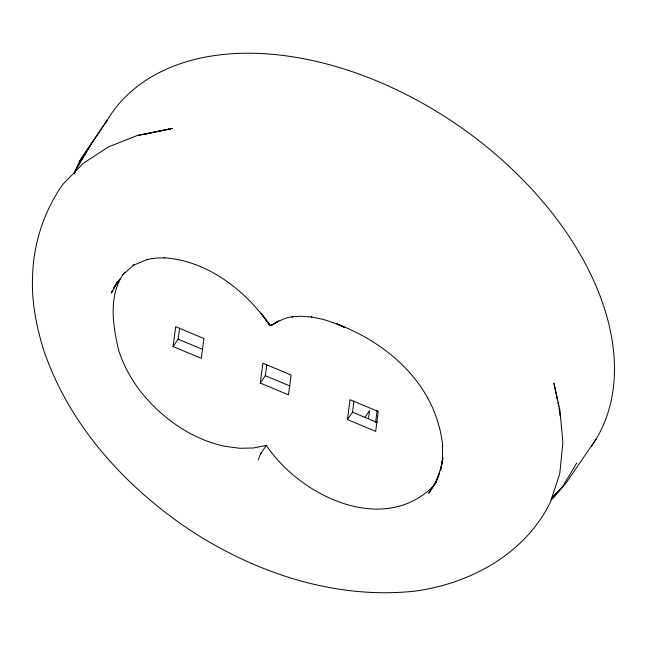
<?xml version="1.0" encoding="UTF-8"?>
<svg xmlns="http://www.w3.org/2000/svg" width="646" height="646" viewBox="0 0 646 646"><rect width="100%" height="100%" fill="white"/><g stroke="black" fill="none" stroke-linecap="round" stroke-linejoin="round"><path stroke-width="0.97" d="M173.047 346.539L175.68 326.69L203.926 338.52L201.294 358.36L173.047 346.539L178.135 339.166L179.58 328.257M260.249 383.046L262.882 363.205L291.104 375.019L288.471 394.868L260.249 383.046L265.336 375.681L266.782 364.764M347.427 419.545L350.051 399.704L378.298 411.526L375.665 431.375L347.427 419.545L352.514 412.18L353.96 401.271M368.535 418.584L369.585 410.646L365.014 417.268M375.552 422.524L377.127 410.614M442.768 458.951L440.629 470.03M440.637 469.941L442.922 458.054M258.158 459.871L260.621 453.75L266.33 445.377C299.704 495.401 381.818 535.768 432.4 487.141A147.49 94.736 34.6 0 0 436.599 481.892M74.952 172.07L75.558 170.181L89.899 146.117L75.558 170.181L74.33 173.774M124.702 272.136C107.874 294.592 112.662 325.35 118.872 350.964C129.361 383.021 152.634 409.693 180.67 427.886A95.099 61.087 34.6 0 0 225.228 446.354L239.731 448.284L253.458 447.985L266.33 445.377M74.088 173.693L79.466 161.419L106.889 120.632L79.466 161.419L93.678 140.174M439.102 474.382L435.146 483.507L428.718 493.326L436.753 480.422L441.565 465.54L441.444 466.388L442.647 458.046L442.526 458.878L442.575 445.102L442.688 445.885C440.96 428.831 435.67 412.326 427.377 397.33L427.636 397.807C407.901 362.713 374.002 338.068 336.889 323.912L344.181 327.247L336.582 323.912L323.872 319.56L311.315 316.928L311.856 317L300.608 316.241L292.089 316.887L292.808 316.734C284.547 317.251 276.964 322.524 270.165 325.657L261.049 313.262L270.165 325.657M435.146 483.507L439.692 472.727M112.533 290.619L111.314 293.042L117.33 281.842L113.744 288.205L120.156 278.717M552.209 497.816L562.456 486.931L576.797 462.867M260.621 453.75L261.242 452.741M113.744 288.205L119.227 280.017M596.21 438.957L566.235 482.78L553.969 497.258L551.046 499.956M271.134 325.681L278.765 320.755M551.248 498.51L562.456 486.931M122.506 275.035L133.787 264.965L133.036 265.385L147.676 259.361L146.917 259.53L155.492 258.101L164.69 257.819L164.068 257.746C207.834 260.822 245.399 290.353 269.842 325.188L269.455 323.703M271.78 324.995L277.667 321.482M144.341 134.376L172.45 128.36L138.139 135.369M169.559 129.038L170.447 128.877L137.162 135.547L108.407 146.925L83.011 163.486L62.638 184.627C43.96 211.412 33.422 243.477 32.583 276.117C31.396 301.181 36.249 325.988 43.589 349.841C69.34 425.859 125.946 487.706 192.056 531.464C257.568 573.664 336.073 599.528 414.546 591.171C469.981 583.847 525.368 553.832 550.457 501.974L559.751 473.631L562.892 442.583L559.985 410.606L553.945 383.256L557.514 400.52M178.135 339.166L202.739 349.47M265.336 375.681L289.917 385.977M352.514 412.18L377.111 422.476M557.91 402.434L558.709 406.269M559.105 408.191L560.098 415.976M105.435 123.144A292.032 187.582 34.6 0 1 451.683 121.068A292.032 187.582 34.6 0 1 591.308 446.515"/></g></svg>
